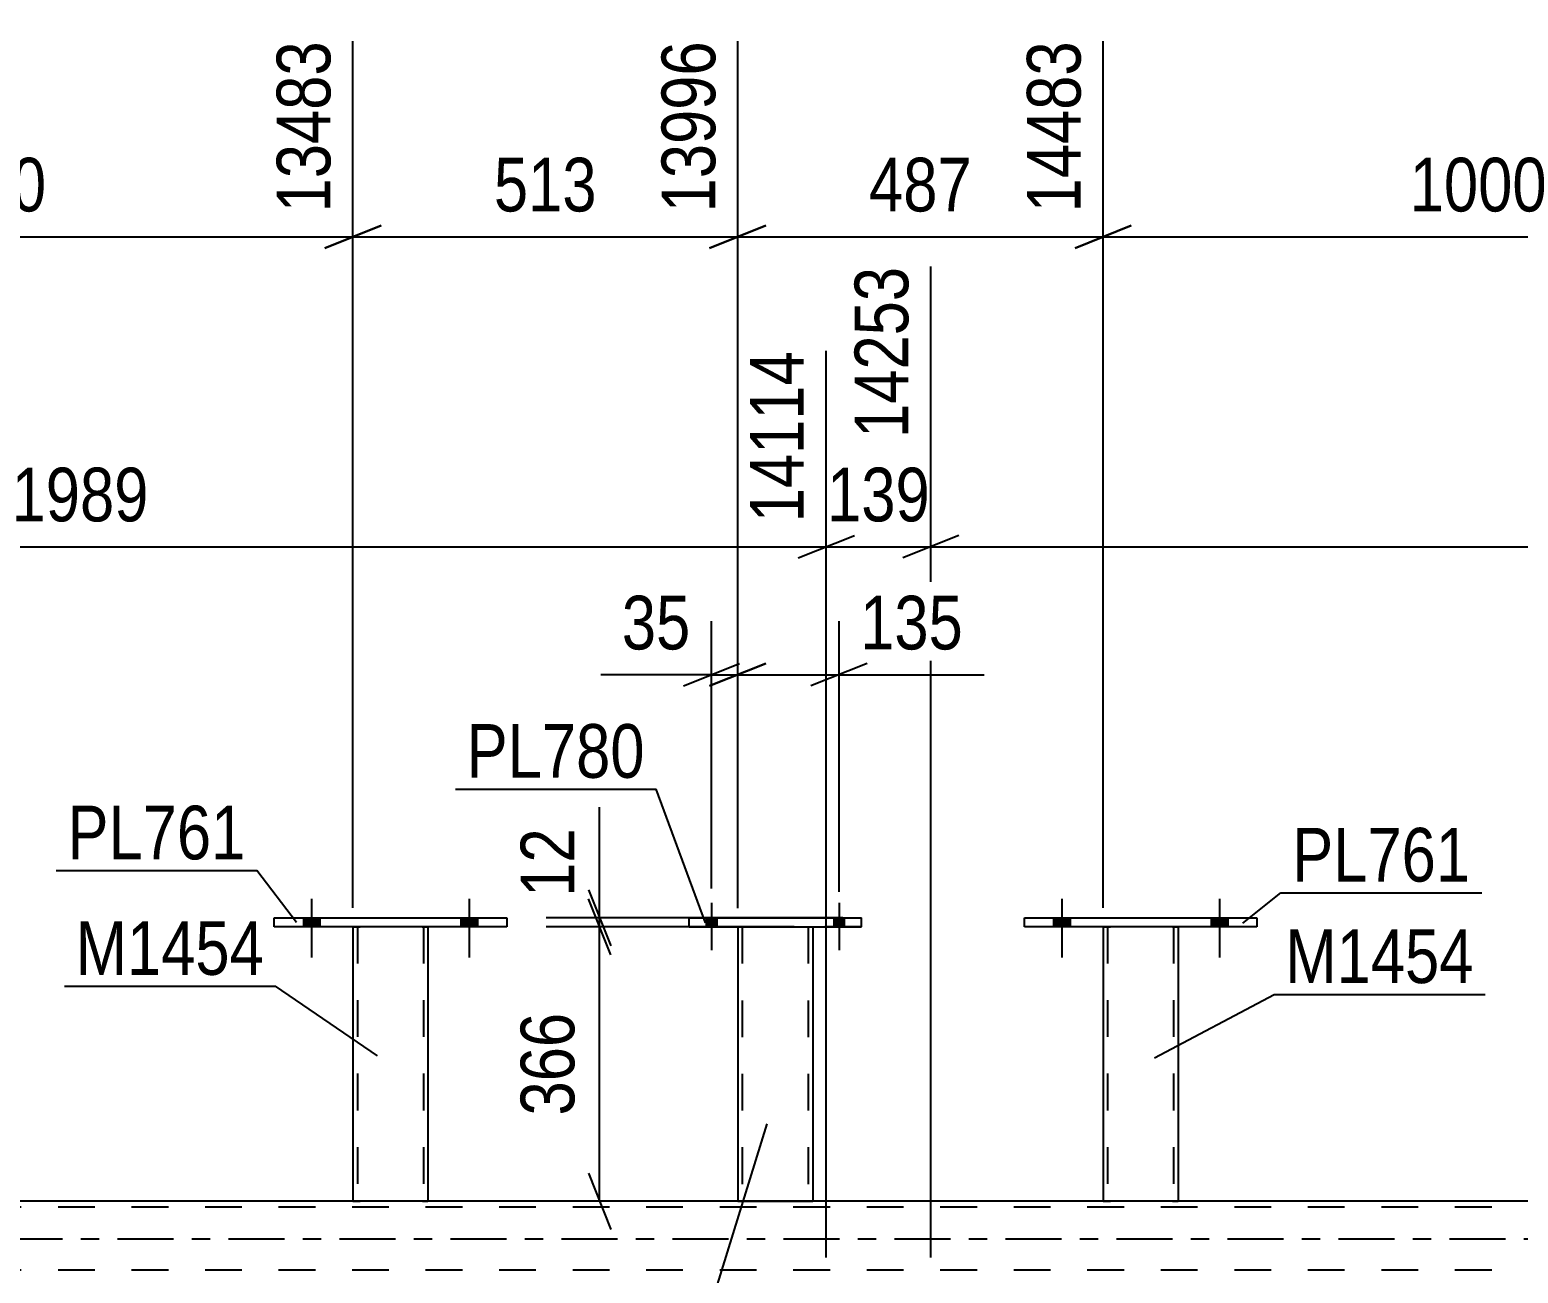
# Model space of a CAD drawing. Header units: millimetres. Extents: x 0 to 841, y 0 to 594.
# Drawn here: x 601.4 to 680.8, y 456.7 to 523 of the extents above; entities that cross this region are included whole.
import ezdxf

# ---------------------------------------------------------------- set-up
doc = ezdxf.new("R2010")
doc.units = ezdxf.units.MM
doc.linetypes.add('DXK_LINE_DOT2', pattern=[3.9198, 1.9599, -1.9599])
doc.linetypes.add('DXK_LINE_DOT3', pattern=[5.9187, 2.979, -0.9799, 0.9799, -0.9799])
doc.styles.add('Arial Narrow', font='ARIALN.TTF', dxfattribs={"height": 0.2})

# ---------------------------------------------------------------- blocks, each defined once
blk = doc.blocks.new('Bolt-318885939-3367 - 3359')
at = {"linetype": 'Continuous'}
for points in [[(655.995, 475.16), (656.875, 475.16), (656.875, 475.64), (655.995, 475.64)], [(664.395, 475.16), (665.275, 475.16), (665.275, 475.64), (664.395, 475.64)]]:
    blk.add_hatch(color=1, dxfattribs=at).paths.add_polyline_path(points)
at = {"color": 1, "linetype": 'Continuous'}
for p, q in [((656.435, 476.64), (656.435, 473.52)), ((664.835, 476.64), (664.835, 473.52)), ((655.995, 475.64), (655.995, 475.16)), ((656.875, 475.64), (656.875, 475.16)), ((664.395, 475.64), (664.395, 475.16)), ((665.275, 475.64), (665.275, 475.16))]:
    blk.add_line(p, q, dxfattribs=at)
blk = doc.blocks.new('Part-318885939-3467 - 3359')
at = {"color": 2, "linetype": 'Continuous'}
for p, q in [((636.555, 475.153), (636.555, 475.633)), ((636.555, 475.633), (645.755, 475.633)), ((645.755, 475.153), (645.755, 475.633)), ((636.555, 475.153), (636.555, 475.153)), ((636.555, 475.153), (645.755, 475.153)), ((645.755, 475.153), (645.755, 475.153))]:
    blk.add_line(p, q, dxfattribs=at)
at = {"color": 7, "linetype": 'DXK_LINE_DOT2'}
for p, q in [((636.555, 475.633), (636.555, 475.633)), ((636.555, 475.633), (645.755, 475.633)), ((645.755, 475.633), (645.755, 475.633)), ((645.755, 475.153), (636.555, 475.153))]:
    blk.add_line(p, q, dxfattribs=at)
blk = doc.blocks.new('Part-318885939-3472 - 3359')
at = {"color": 2, "linetype": 'Continuous'}
for p, q in [((639.155, 475.153), (639.157, 460.513)), ((643.155, 475.153), (643.157, 460.514)), ((639.157, 460.513), (643.157, 460.514))]:
    blk.add_line(p, q, dxfattribs=at)
at = {"color": 7, "linetype": 'DXK_LINE_DOT2'}
for p, q in [((639.155, 475.153), (643.155, 475.153)), ((639.395, 475.153), (639.397, 460.513)), ((642.915, 475.153), (642.917, 460.514)), ((642.861, 460.514), (642.899, 460.514)), ((642.861, 460.514), (642.899, 460.514)), ((642.899, 460.514), (642.917, 460.514)), ((642.899, 460.514), (642.917, 460.514))]:
    blk.add_line(p, q, dxfattribs=at)
blk = doc.blocks.new('Bolt-318885939-3478 - 3359')
at = {"linetype": 'Continuous'}
for points in [[(655.995, 475.16), (656.875, 475.16), (656.875, 475.64), (655.995, 475.64)], [(664.395, 475.16), (665.275, 475.16), (665.275, 475.64), (664.395, 475.64)]]:
    blk.add_hatch(color=1, dxfattribs=at).paths.add_polyline_path(points)
at = {"color": 1, "linetype": 'Continuous'}
for p, q in [((656.435, 476.64), (656.435, 473.52)), ((664.835, 476.64), (664.835, 473.52)), ((655.995, 475.64), (655.995, 475.16)), ((656.875, 475.64), (656.875, 475.16)), ((664.395, 475.64), (664.395, 475.16)), ((665.275, 475.64), (665.275, 475.16))]:
    blk.add_line(p, q, dxfattribs=at)
blk = doc.blocks.new('Part-318885939-3751 - 3359')
at = {"color": 2, "linetype": 'Continuous'}
for p, q in [((618.635, 460.517), (582.641, 460.517)), ((639.157, 460.517), (622.635, 460.517)), ((658.635, 460.517), (643.157, 460.517)), ((698.64, 460.517), (662.635, 460.517))]:
    blk.add_line(p, q, dxfattribs=at)
at = {"color": 7, "linetype": 'DXK_LINE_DOT2'}
for p, q in [((622.635, 460.517), (618.635, 460.517)), ((643.157, 460.517), (639.157, 460.517)), ((662.635, 460.517), (658.635, 460.517)), ((800.865, 460.197), (79.319, 460.197)), ((800.865, 456.837), (79.319, 456.837))]:
    blk.add_line(p, q, dxfattribs=at)
at = {"color": 7, "linetype": 'DXK_LINE_DOT3'}
blk.add_line((79.319, 458.517), (800.865, 458.517), dxfattribs=at)
blk = doc.blocks.new('Part-318885939-3914 - 3359')
at = {"color": 2, "linetype": 'Continuous'}
for p, q in [((654.435, 475.64), (666.835, 475.64)), ((654.435, 475.16), (654.435, 475.64)), ((666.835, 475.64), (666.835, 475.16)), ((666.835, 475.16), (654.435, 475.16))]:
    blk.add_line(p, q, dxfattribs=at)
blk = doc.blocks.new('Bolt-318885939-3926 - 3359')
at = {"linetype": 'Continuous'}
for points in [[(637.475, 475.153), (638.035, 475.153), (638.035, 475.633), (637.475, 475.633)], [(637.475, 475.153), (638.035, 475.153), (638.035, 475.633), (637.475, 475.633)], [(644.275, 475.153), (644.835, 475.153), (644.835, 475.633), (644.275, 475.633)], [(644.275, 475.153), (644.835, 475.153), (644.835, 475.633), (644.275, 475.633)]]:
    blk.add_hatch(color=1, dxfattribs=at).paths.add_polyline_path(points)
at = {"color": 1, "linetype": 'Continuous'}
for p, q in [((637.755, 476.433), (637.755, 473.913)), ((637.755, 476.433), (637.755, 473.913)), ((644.555, 476.433), (644.555, 473.913)), ((644.555, 476.433), (644.555, 473.913)), ((637.475, 475.633), (637.475, 475.153)), ((637.475, 475.633), (637.475, 475.153)), ((638.035, 475.633), (638.035, 475.153)), ((638.035, 475.633), (638.035, 475.153)), ((644.275, 475.633), (644.275, 475.153)), ((644.275, 475.633), (644.275, 475.153)), ((644.835, 475.633), (644.835, 475.153)), ((644.835, 475.633), (644.835, 475.153))]:
    blk.add_line(p, q, dxfattribs=at)
blk = doc.blocks.new('Part-318885939-3897 - 3359')
at = {"color": 7, "linetype": 'DXK_LINE_DOT2'}
for p, q in [((618.635, 475.163), (618.635, 475.163)), ((618.635, 475.163), (618.635, 475.16)), ((618.635, 475.16), (618.635, 475.163)), ((618.672, 475.163), (618.635, 475.163)), ((618.635, 475.163), (618.672, 475.163)), ((618.776, 475.163), (618.672, 475.163)), ((618.672, 475.163), (618.776, 475.163)), ((618.932, 475.163), (618.776, 475.163)), ((618.776, 475.163), (618.932, 475.163)), ((618.875, 475.163), (618.875, 475.163)), ((618.875, 475.163), (618.875, 460.517)), ((618.894, 475.163), (618.875, 475.163)), ((618.875, 475.163), (618.894, 475.163)), ((618.946, 475.163), (618.894, 475.163)), ((618.894, 475.163), (618.946, 475.163)), ((622.339, 475.163), (618.932, 475.163)), ((622.339, 475.163), (618.932, 475.163)), ((622.247, 475.163), (618.946, 475.163)), ((618.946, 475.163), (619.024, 475.163)), ((622.325, 475.163), (619.024, 475.163)), ((622.325, 475.163), (622.247, 475.163)), ((622.377, 475.163), (622.325, 475.163)), ((622.325, 475.163), (622.377, 475.163)), ((622.339, 475.163), (622.495, 475.163)), ((622.495, 475.163), (622.339, 475.163)), ((622.395, 475.163), (622.377, 475.163)), ((622.377, 475.163), (622.395, 475.163)), ((622.395, 475.163), (622.395, 475.163)), ((622.395, 475.163), (622.395, 460.517)), ((622.495, 475.163), (622.599, 475.163)), ((622.599, 475.163), (622.495, 475.163)), ((622.599, 475.163), (622.635, 475.163)), ((622.635, 475.163), (622.599, 475.163)), ((622.635, 475.163), (622.635, 475.163)), ((622.635, 475.163), (622.635, 475.16)), ((622.635, 475.16), (622.635, 475.163)), ((618.635, 460.517), (618.672, 460.517)), ((618.672, 460.517), (618.776, 460.517)), ((618.776, 460.517), (618.932, 460.517)), ((618.894, 460.517), (618.875, 460.517)), ((618.875, 460.517), (618.894, 460.517)), ((618.946, 460.517), (618.894, 460.517)), ((618.894, 460.517), (618.946, 460.517)), ((622.339, 460.517), (618.932, 460.517)), ((622.247, 460.517), (618.946, 460.517)), ((618.946, 460.517), (619.024, 460.517)), ((622.377, 460.517), (619.024, 460.517)), ((622.325, 460.517), (622.247, 460.517)), ((622.377, 460.517), (622.325, 460.517)), ((622.339, 460.517), (622.495, 460.517)), ((622.395, 460.517), (622.377, 460.517)), ((622.377, 460.517), (622.395, 460.517)), ((622.495, 460.517), (622.599, 460.517)), ((622.599, 460.517), (622.635, 460.517))]:
    blk.add_line(p, q, dxfattribs=at)
at = {"color": 2, "linetype": 'Continuous'}
for p, q in [((618.635, 475.16), (618.635, 460.517)), ((622.635, 475.16), (622.635, 460.517)), ((618.672, 460.517), (618.635, 460.517)), ((618.776, 460.517), (618.672, 460.517)), ((618.932, 460.517), (618.776, 460.517)), ((622.339, 460.517), (618.932, 460.517)), ((622.495, 460.517), (622.339, 460.517)), ((622.599, 460.517), (622.495, 460.517)), ((622.635, 460.517), (622.599, 460.517))]:
    blk.add_line(p, q, dxfattribs=at)
blk = doc.blocks.new('Part-318885939-3902 - 3359')
at = {"color": 2, "linetype": 'Continuous'}
for p, q in [((614.435, 475.64), (626.835, 475.64)), ((614.435, 475.16), (614.435, 475.64)), ((626.835, 475.64), (626.835, 475.16)), ((626.835, 475.16), (614.435, 475.16))]:
    blk.add_line(p, q, dxfattribs=at)
blk = doc.blocks.new('Bolt-318885939-3903 - 3359')
at = {"linetype": 'Continuous'}
for points in [[(615.995, 475.16), (616.875, 475.16), (616.875, 475.64), (615.995, 475.64)], [(624.395, 475.16), (625.275, 475.16), (625.275, 475.64), (624.395, 475.64)]]:
    blk.add_hatch(color=1, dxfattribs=at).paths.add_polyline_path(points)
at = {"color": 1, "linetype": 'Continuous'}
for p, q in [((616.435, 476.64), (616.435, 473.52)), ((624.835, 476.64), (624.835, 473.52)), ((615.995, 475.64), (615.995, 475.16)), ((616.875, 475.64), (616.875, 475.16)), ((624.395, 475.64), (624.395, 475.16)), ((625.275, 475.64), (625.275, 475.16))]:
    blk.add_line(p, q, dxfattribs=at)
blk = doc.blocks.new('Bolt-318885939-3904 - 3359')
at = {"linetype": 'Continuous'}
for points in [[(615.995, 475.16), (616.875, 475.16), (616.875, 475.64), (615.995, 475.64)], [(624.395, 475.16), (625.275, 475.16), (625.275, 475.64), (624.395, 475.64)]]:
    blk.add_hatch(color=1, dxfattribs=at).paths.add_polyline_path(points)
at = {"color": 1, "linetype": 'Continuous'}
for p, q in [((616.435, 476.64), (616.435, 473.52)), ((624.835, 476.64), (624.835, 473.52)), ((615.995, 475.64), (615.995, 475.16)), ((616.875, 475.64), (616.875, 475.16)), ((624.395, 475.64), (624.395, 475.16)), ((625.275, 475.64), (625.275, 475.16))]:
    blk.add_line(p, q, dxfattribs=at)
blk = doc.blocks.new('Part-318885939-3909 - 3359')
at = {"color": 7, "linetype": 'DXK_LINE_DOT2'}
for p, q in [((658.635, 475.163), (658.635, 475.163)), ((658.635, 475.163), (658.635, 475.16)), ((658.635, 475.16), (658.635, 475.163)), ((658.671, 475.163), (658.635, 475.163)), ((658.635, 475.163), (658.671, 475.163)), ((658.775, 475.163), (658.671, 475.163)), ((658.671, 475.163), (658.775, 475.163)), ((658.931, 475.163), (658.775, 475.163)), ((658.775, 475.163), (658.931, 475.163)), ((658.875, 475.163), (658.875, 475.163)), ((658.875, 475.163), (658.875, 460.517)), ((658.893, 475.163), (658.875, 475.163)), ((658.875, 475.163), (658.893, 475.163)), ((658.945, 475.163), (658.893, 475.163)), ((658.893, 475.163), (658.945, 475.163)), ((662.339, 475.163), (658.931, 475.163)), ((662.339, 475.163), (658.931, 475.163)), ((662.247, 475.163), (658.945, 475.163)), ((658.945, 475.163), (659.023, 475.163)), ((662.325, 475.163), (659.023, 475.163)), ((662.325, 475.163), (662.247, 475.163)), ((662.377, 475.163), (662.325, 475.163)), ((662.325, 475.163), (662.377, 475.163)), ((662.339, 475.163), (662.494, 475.163)), ((662.494, 475.163), (662.339, 475.163)), ((662.395, 475.163), (662.377, 475.163)), ((662.377, 475.163), (662.395, 475.163)), ((662.395, 475.163), (662.395, 475.163)), ((662.395, 475.163), (662.395, 460.517)), ((662.494, 475.163), (662.598, 475.163)), ((662.598, 475.163), (662.494, 475.163)), ((662.598, 475.163), (662.635, 475.163)), ((662.635, 475.163), (662.598, 475.163)), ((662.635, 475.163), (662.635, 475.163)), ((662.635, 475.163), (662.635, 475.16)), ((662.635, 475.16), (662.635, 475.163)), ((658.635, 460.517), (658.671, 460.517)), ((658.671, 460.517), (658.775, 460.517)), ((658.775, 460.517), (658.931, 460.517)), ((658.893, 460.517), (658.875, 460.517)), ((658.875, 460.517), (658.893, 460.517)), ((658.945, 460.517), (658.893, 460.517)), ((658.893, 460.517), (658.945, 460.517)), ((662.339, 460.517), (658.931, 460.517)), ((662.247, 460.517), (658.945, 460.517)), ((658.945, 460.517), (659.023, 460.517)), ((662.377, 460.517), (659.023, 460.517)), ((662.325, 460.517), (662.247, 460.517)), ((662.377, 460.517), (662.325, 460.517)), ((662.339, 460.517), (662.494, 460.517)), ((662.395, 460.517), (662.377, 460.517)), ((662.377, 460.517), (662.395, 460.517)), ((662.494, 460.517), (662.598, 460.517)), ((662.598, 460.517), (662.635, 460.517))]:
    blk.add_line(p, q, dxfattribs=at)
at = {"color": 2, "linetype": 'Continuous'}
for p, q in [((658.635, 475.16), (658.635, 460.517)), ((662.635, 475.16), (662.635, 460.517)), ((658.671, 460.517), (658.635, 460.517)), ((658.775, 460.517), (658.671, 460.517)), ((658.931, 460.517), (658.775, 460.517)), ((662.339, 460.517), (658.931, 460.517)), ((662.494, 460.517), (662.339, 460.517)), ((662.598, 460.517), (662.494, 460.517)), ((662.635, 460.517), (662.598, 460.517))]:
    blk.add_line(p, q, dxfattribs=at)
blk = doc.blocks.new('StraightDimension-318885939-24893 - 3359')
at = {"color": 7, "linetype": 'Continuous'}
for p, q in [((637.755, 477.196), (637.755, 491.451)), ((639.155, 476.153), (639.155, 491.451)), ((636.255, 488.001), (639.255, 489.201)), ((640.655, 489.201), (637.655, 488.001)), ((637.755, 488.601), (631.848, 488.601)), ((637.755, 488.601), (631.848, 488.601)), ((637.755, 488.601), (639.155, 488.601))]:
    blk.add_line(p, q, dxfattribs=at)
at = {"color": 0}
blk.add_wipeout([(637.23, 489.351), (637.23, 493.551), (632.373, 493.551), (632.373, 489.351)], dxfattribs=at)
at = {"color": 3, "style": 'Arial Narrow'}
blk.add_text('35', height=2.8633, dxfattribs=at).set_placement((632.973, 489.951))
blk = doc.blocks.new('StraightDimension-318885939-24629 - 3359')
at = {"color": 7, "linetype": 'Continuous'}
for p, q in [((658.635, 476.16), (658.635, 522.404)), ((698.64, 476.163), (698.64, 522.404)), ((660.135, 512.563), (657.135, 511.363)), ((658.635, 511.963), (698.64, 511.963)), ((697.14, 511.363), (700.14, 512.563))]:
    blk.add_line(p, q, dxfattribs=at)
at = {"color": 0}
blk.add_wipeout([(682.894, 512.713), (682.894, 516.913), (674.381, 516.913), (674.381, 512.713)], dxfattribs=at)
at = {"color": 3, "style": 'Arial Narrow'}
blk.add_text('1000', height=2.8633, dxfattribs=at).set_placement((674.981, 513.313))
at = {"color": 0, "linetype": 'Continuous'}
blk.add_wipeout([(698.04, 523.004), (693.84, 523.004), (693.84, 512.663), (698.04, 512.663)], dxfattribs=at)
at = {"color": 3, "linetype": 'Continuous', "style": 'Arial Narrow'}
blk.add_text('15483', height=2.8633, rotation=90.00021, dxfattribs=at).set_placement((697.44, 513.263))
blk = doc.blocks.new('StraightDimension-318885939-4894 - 3359')
at = {"color": 7, "linetype": 'Continuous'}
for p, q in [((649.447, 457.517), (649.447, 510.373)), ((643.873, 457.517), (643.873, 505.873)), ((642.373, 494.832), (645.373, 496.032)), ((650.947, 496.032), (647.947, 494.832)), ((643.873, 495.432), (649.447, 495.432))]:
    blk.add_line(p, q, dxfattribs=at)
at = {"color": 0}
blk.add_wipeout([(650.002, 496.182), (650.002, 500.382), (643.318, 500.382), (643.318, 496.182)], dxfattribs=at)
at = {"color": 3, "style": 'Arial Narrow'}
blk.add_text('139', height=2.8633, dxfattribs=at).set_placement((643.918, 496.782))
at = {"color": 0, "linetype": 'Continuous'}
blk.add_wipeout([(648.847, 510.973), (644.647, 510.973), (644.647, 500.632), (648.847, 500.632)], dxfattribs=at)
at = {"color": 3, "linetype": 'Continuous', "style": 'Arial Narrow'}
blk.add_text('14253', height=2.8633, rotation=90.00021, dxfattribs=at).set_placement((648.247, 501.232))
blk = doc.blocks.new('StraightDimension-318885939-4913 - 3359')
at = {"color": 7, "linetype": 'Continuous'}
for p, q in [((649.447, 457.517), (649.447, 510.373)), ((650.947, 496.032), (647.947, 494.832)), ((649.447, 495.432), (729.007, 495.432))]:
    blk.add_line(p, q, dxfattribs=at)
blk = doc.blocks.new('StraightDimension-318885939-24632 - 3359')
at = {"color": 7, "linetype": 'Continuous'}
for p, q in [((578.641, 476.163), (578.641, 522.404)), ((618.635, 476.163), (618.635, 522.404)), ((580.141, 512.563), (577.141, 511.363)), ((578.641, 511.963), (618.635, 511.963)), ((617.135, 511.363), (620.135, 512.563))]:
    blk.add_line(p, q, dxfattribs=at)
at = {"color": 0}
blk.add_wipeout([(602.894, 512.713), (602.894, 516.913), (594.382, 516.913), (594.382, 512.713)], dxfattribs=at)
at = {"color": 3, "style": 'Arial Narrow'}
blk.add_text('1000', height=2.8633, dxfattribs=at).set_placement((594.982, 513.313))
at = {"color": 0, "linetype": 'Continuous'}
blk.add_wipeout([(618.035, 523.004), (613.835, 523.004), (613.835, 512.663), (618.035, 512.663)], dxfattribs=at)
at = {"color": 3, "linetype": 'Continuous', "style": 'Arial Narrow'}
blk.add_text('13483', height=2.8633, rotation=90.00021, dxfattribs=at).set_placement((617.435, 513.263))
blk = doc.blocks.new('StraightDimension-318885939-24913 - 3359')
at = {"color": 7, "linetype": 'Continuous'}
for p, q in [((631.791, 475.633), (631.791, 481.539)), ((631.791, 475.633), (631.791, 481.539)), ((631.191, 477.133), (632.391, 474.133)), ((632.391, 473.653), (631.191, 476.653)), ((644.755, 475.633), (628.941, 475.633)), ((631.791, 475.153), (631.791, 475.633)), ((642.155, 475.153), (628.941, 475.153))]:
    blk.add_line(p, q, dxfattribs=at)
at = {"color": 0}
blk.add_wipeout([(631.041, 481.014), (626.841, 481.014), (626.841, 476.158), (631.041, 476.158)], dxfattribs=at)
at = {"color": 3, "style": 'Arial Narrow'}
blk.add_text('12', height=2.8633, rotation=90.00021, dxfattribs=at).set_placement((630.441, 476.758))
blk = doc.blocks.new('StraightDimension-318885939-4875 - 3359')
at = {"color": 7, "linetype": 'Continuous'}
for p, q in [((643.873, 457.517), (643.873, 505.873)), ((642.373, 494.832), (645.373, 496.032)), ((564.313, 495.432), (643.873, 495.432))]:
    blk.add_line(p, q, dxfattribs=at)
at = {"color": 0}
blk.add_wipeout([(608.349, 496.182), (608.349, 500.382), (599.837, 500.382), (599.837, 496.182)], dxfattribs=at)
at = {"color": 3, "style": 'Arial Narrow'}
blk.add_text('1989', height=2.8633, dxfattribs=at).set_placement((600.437, 496.782))
at = {"color": 0, "linetype": 'Continuous'}
blk.add_wipeout([(643.273, 506.473), (639.073, 506.473), (639.073, 496.132), (643.273, 496.132)], dxfattribs=at)
at = {"color": 3, "linetype": 'Continuous', "style": 'Arial Narrow'}
blk.add_text('14114', height=2.8633, rotation=90.00021, dxfattribs=at).set_placement((642.673, 496.732))
blk = doc.blocks.new('StraightDimension-318885939-24630 - 3359')
at = {"color": 7, "linetype": 'Continuous'}
for p, q in [((639.155, 476.153), (639.155, 522.404)), ((658.635, 476.16), (658.635, 522.404)), ((640.655, 512.563), (637.655, 511.363)), ((639.155, 511.963), (658.635, 511.963)), ((657.135, 511.363), (660.135, 512.563))]:
    blk.add_line(p, q, dxfattribs=at)
at = {"color": 0}
blk.add_wipeout([(652.237, 512.713), (652.237, 516.913), (645.553, 516.913), (645.553, 512.713)], dxfattribs=at)
at = {"color": 3, "style": 'Arial Narrow'}
blk.add_text('487', height=2.8633, dxfattribs=at).set_placement((646.153, 513.313))
at = {"color": 0, "linetype": 'Continuous'}
blk.add_wipeout([(658.035, 523.004), (653.835, 523.004), (653.835, 512.663), (658.035, 512.663)], dxfattribs=at)
at = {"color": 3, "linetype": 'Continuous', "style": 'Arial Narrow'}
blk.add_text('14483', height=2.8633, rotation=90.00021, dxfattribs=at).set_placement((657.435, 513.263))
blk = doc.blocks.new('StraightDimension-318885939-24631 - 3359')
at = {"color": 7, "linetype": 'Continuous'}
for p, q in [((618.635, 476.163), (618.635, 522.404)), ((639.155, 476.153), (639.155, 522.404)), ((620.135, 512.563), (617.135, 511.363)), ((618.635, 511.963), (639.155, 511.963)), ((637.655, 511.363), (640.655, 512.563))]:
    blk.add_line(p, q, dxfattribs=at)
at = {"color": 0}
blk.add_wipeout([(632.237, 512.713), (632.237, 516.913), (625.553, 516.913), (625.553, 512.713)], dxfattribs=at)
at = {"color": 3, "style": 'Arial Narrow'}
blk.add_text('513', height=2.8633, dxfattribs=at).set_placement((626.153, 513.313))
at = {"color": 0, "linetype": 'Continuous'}
blk.add_wipeout([(638.555, 523.004), (634.355, 523.004), (634.355, 512.663), (638.555, 512.663)], dxfattribs=at)
at = {"color": 3, "linetype": 'Continuous', "style": 'Arial Narrow'}
blk.add_text('13996', height=2.8633, rotation=90.00021, dxfattribs=at).set_placement((637.955, 513.263))
blk = doc.blocks.new('StraightDimension-318885939-24892 - 3359')
at = {"color": 7, "linetype": 'Continuous'}
for p, q in [((639.155, 476.153), (639.155, 491.451)), ((644.555, 477.014), (644.555, 491.451)), ((637.655, 488.001), (640.655, 489.201)), ((646.055, 489.201), (643.055, 488.001)), ((639.155, 488.601), (644.555, 488.601)), ((644.555, 488.601), (652.289, 488.601)), ((644.555, 488.601), (652.289, 488.601))]:
    blk.add_line(p, q, dxfattribs=at)
at = {"color": 0}
blk.add_wipeout([(651.764, 489.351), (651.764, 493.551), (645.08, 493.551), (645.08, 489.351)], dxfattribs=at)
at = {"color": 3, "style": 'Arial Narrow'}
blk.add_text('135', height=2.8633, dxfattribs=at).set_placement((645.68, 489.951))
blk = doc.blocks.new('StraightDimension-318885939-24914 - 3359')
at = {"color": 7, "linetype": 'Continuous'}
for p, q in [((632.391, 473.653), (631.191, 476.653)), ((642.155, 475.153), (628.941, 475.153)), ((631.791, 460.517), (631.791, 475.153)), ((631.191, 462.017), (632.391, 459.017)), ((642.157, 460.517), (628.941, 460.517))]:
    blk.add_line(p, q, dxfattribs=at)
at = {"color": 0}
blk.add_wipeout([(631.041, 471.177), (626.841, 471.177), (626.841, 464.493), (631.041, 464.493)], dxfattribs=at)
at = {"color": 3, "style": 'Arial Narrow'}
blk.add_text('366', height=2.8633, rotation=90.00021, dxfattribs=at).set_placement((630.441, 465.093))
blk = doc.blocks.new('Mark-318885939-3463 - 3359')
at = {"color": 30, "linetype": 'Continuous'}
for p in [(624.1, 482.504), (637.437, 475.372)]:
    blk.add_line(p, (634.804, 482.504), dxfattribs=at)
at = {"color": 0}
blk.add_wipeout([(634.204, 483.104), (634.204, 486.104), (624.7, 486.104), (624.7, 483.104)], dxfattribs=at)
blk.add_wipeout([(634.204, 483.104), (634.204, 486.104), (624.7, 486.104), (624.7, 483.104)], dxfattribs=at)
at = {"color": 3, "style": 'Arial Narrow'}
blk.add_text('PL780', height=2.8633, dxfattribs=at).set_placement((624.7, 483.104))
blk = doc.blocks.new('Mark-318885939-3468 - 3359')
at = {"color": 30, "linetype": 'Continuous'}
for p in [(640.709, 464.641), (625.106, 450.596)]:
    blk.add_line(p, (636.358, 450.596), dxfattribs=at)
at = {"color": 0}
blk.add_wipeout([(635.758, 451.196), (635.758, 454.196), (625.706, 454.196), (625.706, 451.196)], dxfattribs=at)
blk.add_wipeout([(635.758, 451.196), (635.758, 454.196), (625.706, 454.196), (625.706, 451.196)], dxfattribs=at)
at = {"color": 3, "style": 'Arial Narrow'}
blk.add_text('M1556', height=2.8633, dxfattribs=at).set_placement((625.706, 451.196))
blk = doc.blocks.new('Mark-318885939-3898 - 3359')
at = {"color": 30, "linetype": 'Continuous'}
for p in [(602.816, 478.153), (615.625, 475.379)]:
    blk.add_line(p, (613.52, 478.153), dxfattribs=at)
at = {"color": 0}
blk.add_wipeout([(612.92, 478.753), (612.92, 481.753), (603.416, 481.753), (603.416, 478.753)], dxfattribs=at)
blk.add_wipeout([(612.92, 478.753), (612.92, 481.753), (603.416, 481.753), (603.416, 478.753)], dxfattribs=at)
at = {"color": 3, "style": 'Arial Narrow'}
blk.add_text('PL761', height=2.8633, dxfattribs=at).set_placement((603.416, 478.753))
blk = doc.blocks.new('Mark-318885939-3893 - 3359')
at = {"color": 30, "linetype": 'Continuous'}
for p in [(603.255, 471.993), (619.95, 468.276)]:
    blk.add_line(p, (614.506, 471.993), dxfattribs=at)
at = {"color": 0}
blk.add_wipeout([(613.906, 472.593), (613.906, 475.593), (603.855, 475.593), (603.855, 472.593)], dxfattribs=at)
blk.add_wipeout([(613.906, 472.593), (613.906, 475.593), (603.855, 475.593), (603.855, 472.593)], dxfattribs=at)
at = {"color": 3, "style": 'Arial Narrow'}
blk.add_text('M1454', height=2.8633, dxfattribs=at).set_placement((603.855, 472.593))
blk = doc.blocks.new('Mark-318885939-3905 - 3359')
at = {"color": 30, "linetype": 'Continuous'}
for p, q in [((661.374, 468.168), (667.75, 471.554)), ((667.75, 471.554), (679.002, 471.554))]:
    blk.add_line(p, q, dxfattribs=at)
at = {"color": 0}
blk.add_wipeout([(678.402, 472.154), (678.402, 475.154), (668.35, 475.154), (668.35, 472.154)], dxfattribs=at)
blk.add_wipeout([(678.402, 472.154), (678.402, 475.154), (668.35, 475.154), (668.35, 472.154)], dxfattribs=at)
at = {"color": 3, "style": 'Arial Narrow'}
blk.add_text('M1454', height=2.8633, dxfattribs=at).set_placement((668.35, 472.154))
blk = doc.blocks.new('Mark-318885939-3910 - 3359')
at = {"color": 30, "linetype": 'Continuous'}
for p, q in [((666.089, 475.348), (668.114, 476.968)), ((668.114, 476.968), (678.818, 476.968))]:
    blk.add_line(p, q, dxfattribs=at)
at = {"color": 0}
blk.add_wipeout([(678.218, 477.568), (678.218, 480.568), (668.714, 480.568), (668.714, 477.568)], dxfattribs=at)
blk.add_wipeout([(678.218, 477.568), (678.218, 480.568), (668.714, 480.568), (668.714, 477.568)], dxfattribs=at)
at = {"color": 3, "style": 'Arial Narrow'}
blk.add_text('PL761', height=2.8633, dxfattribs=at).set_placement((668.714, 477.568))

msp = doc.modelspace()

# ---------------------------------------------------------------- block references
for name in ['Bolt-318885939-3903 - 3359', 'Bolt-318885939-3904 - 3359', 'Bolt-318885939-3926 - 3359', 'Bolt-318885939-3367 - 3359', 'Bolt-318885939-3478 - 3359', 'Part-318885939-3902 - 3359', 'Part-318885939-3467 - 3359', 'Part-318885939-3914 - 3359', 'Part-318885939-3897 - 3359', 'Part-318885939-3472 - 3359', 'Part-318885939-3909 - 3359', 'Part-318885939-3751 - 3359']:
    msp.add_blockref(name, (0, 0))

# ---------------------------------------------------------------- next in the draw order: block references
for name in ['StraightDimension-318885939-24632 - 3359', 'StraightDimension-318885939-24629 - 3359', 'StraightDimension-318885939-4894 - 3359', 'StraightDimension-318885939-24893 - 3359']:
    msp.add_blockref(name, (0, 0))

# ---------------------------------------------------------------- next in the draw order: block references
for name in ['StraightDimension-318885939-4913 - 3359', 'StraightDimension-318885939-24913 - 3359']:
    msp.add_blockref(name, (0, 0))

# ---------------------------------------------------------------- next in the draw order: block references
for name in ['StraightDimension-318885939-4875 - 3359', 'Mark-318885939-3905 - 3359']:
    msp.add_blockref(name, (0, 0))

# ---------------------------------------------------------------- next in the draw order: block references
for name in ['StraightDimension-318885939-24630 - 3359', 'Mark-318885939-3898 - 3359', 'Mark-318885939-3910 - 3359']:
    msp.add_blockref(name, (0, 0))

# ---------------------------------------------------------------- next in the draw order: block references
for name in ['StraightDimension-318885939-24631 - 3359', 'Mark-318885939-3893 - 3359']:
    msp.add_blockref(name, (0, 0))

# ---------------------------------------------------------------- next in the draw order: block references
msp.add_blockref('StraightDimension-318885939-24892 - 3359', (0, 0))

# ---------------------------------------------------------------- next in the draw order: block references
msp.add_blockref('StraightDimension-318885939-24914 - 3359', (0, 0))

# ---------------------------------------------------------------- next in the draw order: block references
for name in ['Mark-318885939-3463 - 3359', 'Mark-318885939-3468 - 3359']:
    msp.add_blockref(name, (0, 0))

doc.saveas('drawing.dxf')
